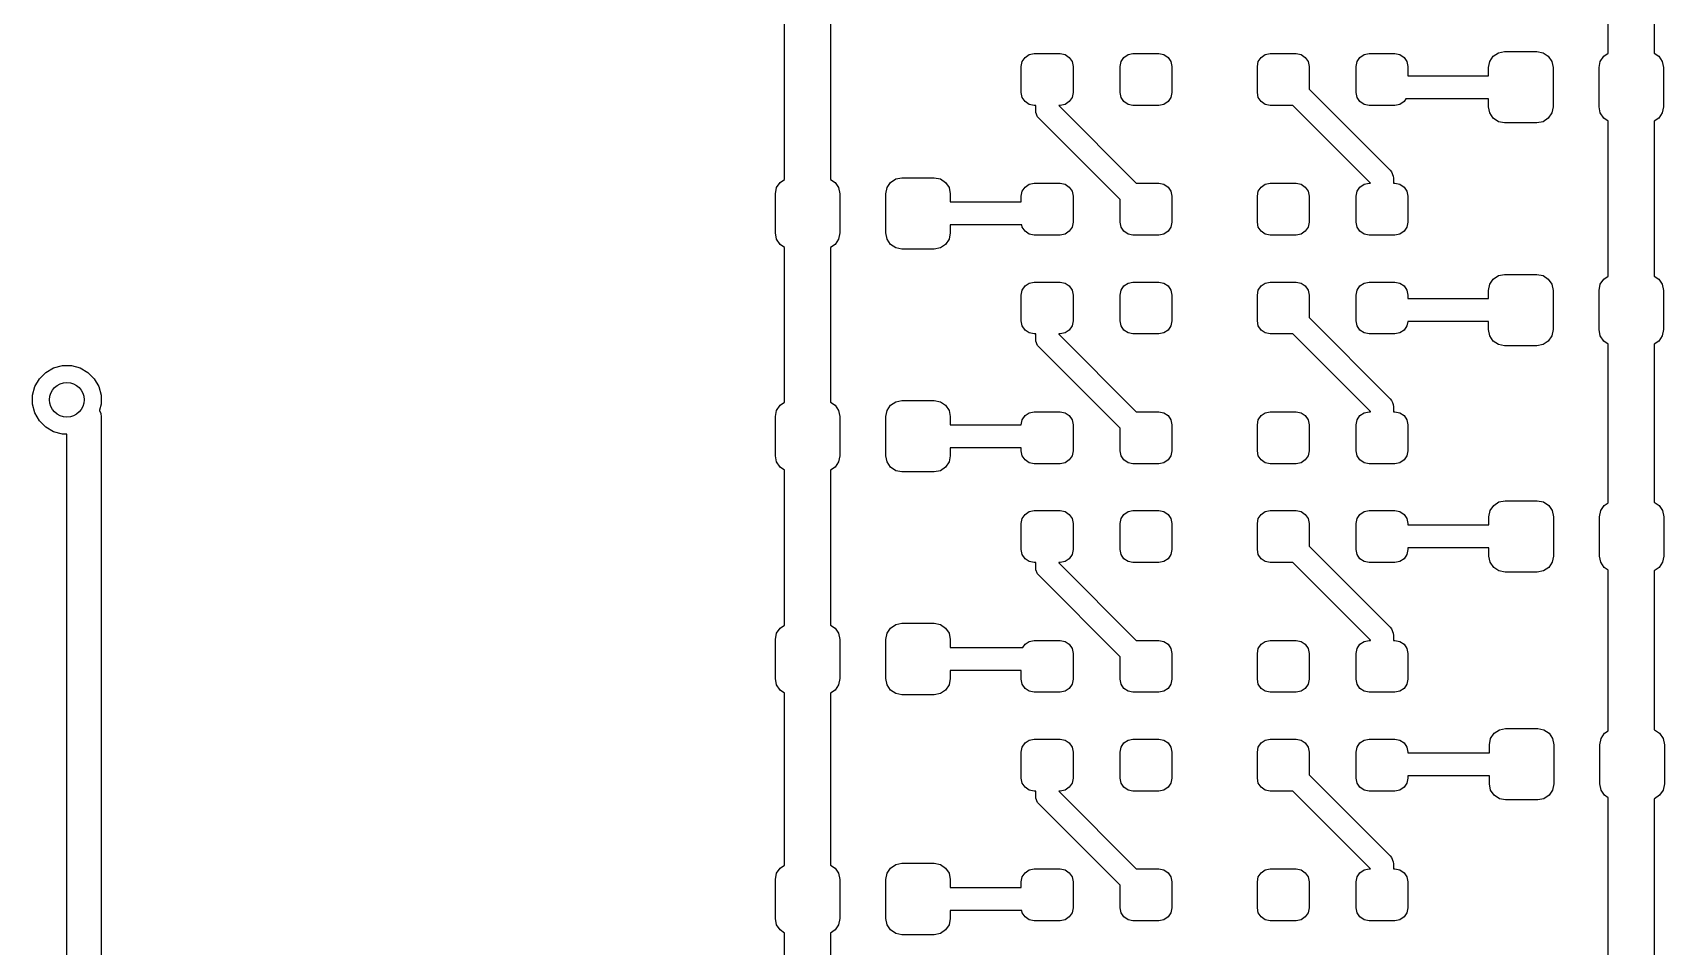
# Model space of a CAD drawing. Extents: x 4 to 18.4, y -7.3 to -2.9.
# Drawn here: x 14.027 to 14.586, y -4.329 to -4.017 of the extents above; entities that cross this region are included whole.
import ezdxf

# ---------------------------------------------------------------- set-up
doc = ezdxf.new("R2010")
doc.units = 0
doc.header["$MEASUREMENT"] = 0
doc.layers.add('BLACK', color=7, linetype='CONTINUOUS')

msp = doc.modelspace()

# ---------------------------------------------------------------- linework, layer by layer
at = {"layer": 'BLACK', "linetype": 'CONTINUOUS'}
for p, q in [((14.56634, -4.02411), (14.56634, -3.96531)), ((14.58208, -3.96531), (14.58208, -4.02411)), ((14.28458, -4.06724), (14.28458, -4.00844)), ((14.30033, -4.00844), (14.30033, -4.06724)), ((14.36685, -4.02553), (14.36829, -4.02457)), ((14.36829, -4.02457), (14.36998, -4.02423)), ((14.36998, -4.02423), (14.37884, -4.02423)), ((14.37884, -4.02423), (14.38054, -4.02457)), ((14.38054, -4.02457), (14.38197, -4.02553)), ((14.40063, -4.02553), (14.40207, -4.02457)), ((14.40207, -4.02457), (14.40376, -4.02423)), ((14.40376, -4.02423), (14.41262, -4.02423)), ((14.41262, -4.02423), (14.41432, -4.02457)), ((14.41432, -4.02457), (14.41575, -4.02553)), ((14.44759, -4.02553), (14.44903, -4.02457)), ((14.44903, -4.02457), (14.45072, -4.02423)), ((14.45072, -4.02423), (14.45958, -4.02423)), ((14.45958, -4.02423), (14.46128, -4.02457)), ((14.46128, -4.02457), (14.46271, -4.02553)), ((14.48137, -4.02553), (14.48281, -4.02457)), ((14.48281, -4.02457), (14.4845, -4.02423)), ((14.4845, -4.02423), (14.49336, -4.02423)), ((14.49336, -4.02423), (14.49506, -4.02457)), ((14.49506, -4.02457), (14.49649, -4.02553)), ((14.52701, -4.02514), (14.52879, -4.02394)), ((14.52879, -4.02394), (14.5309, -4.02353)), ((14.5309, -4.02353), (14.54193, -4.02353)), ((14.54193, -4.02353), (14.54404, -4.02394)), ((14.54404, -4.02394), (14.54582, -4.02514)), ((14.5648, -4.02514), (14.56634, -4.02411)), ((14.58208, -4.02411), (14.58362, -4.02514)), ((14.36555, -4.02866), (14.36589, -4.02696)), ((14.36555, -4.03752), (14.36555, -4.02866)), ((14.36589, -4.02696), (14.36685, -4.02553)), ((14.38197, -4.02553), (14.38293, -4.02696)), ((14.38293, -4.02696), (14.38327, -4.02866)), ((14.38327, -4.02866), (14.38327, -4.03752)), ((14.39933, -4.02866), (14.39967, -4.02696)), ((14.39933, -4.03752), (14.39933, -4.02866)), ((14.39967, -4.02696), (14.40063, -4.02553)), ((14.41575, -4.02553), (14.41671, -4.02696)), ((14.41671, -4.02696), (14.41705, -4.02866)), ((14.41705, -4.02866), (14.41705, -4.03752)), ((14.4463, -4.02866), (14.44663, -4.02696)), ((14.4463, -4.03752), (14.4463, -4.02866)), ((14.44663, -4.02696), (14.44759, -4.02553)), ((14.46271, -4.02553), (14.46367, -4.02696)), ((14.46367, -4.02696), (14.46401, -4.02866)), ((14.46401, -4.02866), (14.46401, -4.03638)), ((14.48007, -4.02866), (14.48041, -4.02696)), ((14.48007, -4.03752), (14.48007, -4.02866)), ((14.48041, -4.02696), (14.48137, -4.02553)), ((14.49649, -4.02553), (14.49745, -4.02696)), ((14.49745, -4.02696), (14.49779, -4.02866)), ((14.49779, -4.02866), (14.49779, -4.03179)), ((14.52539, -4.02904), (14.52581, -4.02693)), ((14.52539, -4.03179), (14.52539, -4.02904)), ((14.52581, -4.02693), (14.52701, -4.02514)), ((14.54582, -4.02514), (14.54702, -4.02693)), ((14.54702, -4.02693), (14.54744, -4.02904)), ((14.54744, -4.02904), (14.54744, -4.04242)), ((14.56319, -4.02904), (14.56361, -4.02693)), ((14.56319, -4.04242), (14.56319, -4.02904)), ((14.56361, -4.02693), (14.5648, -4.02514)), ((14.58362, -4.02514), (14.58481, -4.02693)), ((14.58481, -4.02693), (14.58523, -4.02904)), ((14.58523, -4.02904), (14.58523, -4.04242)), ((14.49779, -4.03179), (14.52539, -4.03179)), ((14.36589, -4.03921), (14.36555, -4.03752)), ((14.36685, -4.04065), (14.36589, -4.03921)), ((14.36829, -4.04161), (14.36685, -4.04065)), ((14.38197, -4.04065), (14.38054, -4.04161)), ((14.38293, -4.03921), (14.38197, -4.04065)), ((14.38327, -4.03752), (14.38293, -4.03921)), ((14.39967, -4.03921), (14.39933, -4.03752)), ((14.40063, -4.04065), (14.39967, -4.03921)), ((14.40207, -4.04161), (14.40063, -4.04065)), ((14.41575, -4.04065), (14.41432, -4.04161)), ((14.41671, -4.03921), (14.41575, -4.04065)), ((14.41705, -4.03752), (14.41671, -4.03921)), ((14.44663, -4.03921), (14.4463, -4.03752)), ((14.44759, -4.04065), (14.44663, -4.03921)), ((14.44903, -4.04161), (14.44759, -4.04065)), ((14.46401, -4.03638), (14.49172, -4.06408)), ((14.48041, -4.03921), (14.48007, -4.03752)), ((14.48137, -4.04065), (14.48041, -4.03921)), ((14.48281, -4.04161), (14.48137, -4.04065)), ((14.49649, -4.04065), (14.49506, -4.04161)), ((14.49715, -4.03967), (14.49649, -4.04065)), ((14.52539, -4.03967), (14.49715, -4.03967)), ((14.52539, -4.04242), (14.52539, -4.03967)), ((14.36998, -4.04195), (14.36829, -4.04161)), ((14.37047, -4.04195), (14.36998, -4.04195)), ((14.37047, -4.04365), (14.37047, -4.04195)), ((14.37055, -4.04442), (14.37047, -4.04365)), ((14.37114, -4.04584), (14.37055, -4.04442)), ((14.37163, -4.04644), (14.37114, -4.04584)), ((14.39933, -4.07414), (14.37163, -4.04644)), ((14.37884, -4.04195), (14.37835, -4.04195)), ((14.37835, -4.04195), (14.37835, -4.04202)), ((14.37835, -4.04202), (14.4049, -4.06858)), ((14.38054, -4.04161), (14.37884, -4.04195)), ((14.40376, -4.04195), (14.40207, -4.04161)), ((14.41262, -4.04195), (14.40376, -4.04195)), ((14.41432, -4.04161), (14.41262, -4.04195)), ((14.45072, -4.04195), (14.44903, -4.04161)), ((14.45844, -4.04195), (14.45072, -4.04195)), ((14.485, -4.0685), (14.45844, -4.04195)), ((14.4845, -4.04195), (14.48281, -4.04161)), ((14.49336, -4.04195), (14.4845, -4.04195)), ((14.49506, -4.04161), (14.49336, -4.04195)), ((14.52581, -4.04453), (14.52539, -4.04242)), ((14.52701, -4.04632), (14.52581, -4.04453)), ((14.52879, -4.04751), (14.52701, -4.04632)), ((14.54582, -4.04632), (14.54404, -4.04751)), ((14.54702, -4.04453), (14.54582, -4.04632)), ((14.54744, -4.04242), (14.54702, -4.04453)), ((14.56361, -4.04453), (14.56319, -4.04242)), ((14.5648, -4.04632), (14.56361, -4.04453)), ((14.56634, -4.04735), (14.5648, -4.04632)), ((14.58362, -4.04632), (14.58208, -4.04735)), ((14.58481, -4.04453), (14.58362, -4.04632)), ((14.58523, -4.04242), (14.58481, -4.04453)), ((14.5309, -4.04793), (14.52879, -4.04751)), ((14.54193, -4.04793), (14.5309, -4.04793)), ((14.54404, -4.04751), (14.54193, -4.04793)), ((14.56634, -4.10029), (14.56634, -4.04735)), ((14.58208, -4.04735), (14.58208, -4.10029)), ((14.28185, -4.07005), (14.28305, -4.06827)), ((14.28305, -4.06827), (14.28458, -4.06724)), ((14.30033, -4.06724), (14.30187, -4.06827)), ((14.30187, -4.06827), (14.30306, -4.07005)), ((14.31965, -4.07005), (14.32084, -4.06827)), ((14.32084, -4.06827), (14.32263, -4.06707)), ((14.32263, -4.06707), (14.32474, -4.06665)), ((14.32474, -4.06665), (14.33576, -4.06665)), ((14.33576, -4.06665), (14.33787, -4.06707)), ((14.33787, -4.06707), (14.33966, -4.06827)), ((14.33966, -4.06827), (14.34086, -4.07005)), ((14.36685, -4.06987), (14.36829, -4.06891)), ((14.36829, -4.06891), (14.36998, -4.06858)), ((14.36998, -4.06858), (14.37884, -4.06858)), ((14.37884, -4.06858), (14.38054, -4.06891)), ((14.38054, -4.06891), (14.38197, -4.06987)), ((14.4049, -4.06858), (14.41262, -4.06858)), ((14.41262, -4.06858), (14.41432, -4.06891)), ((14.41432, -4.06891), (14.41575, -4.06987)), ((14.44759, -4.06987), (14.44903, -4.06891)), ((14.44903, -4.06891), (14.45072, -4.06858)), ((14.45072, -4.06858), (14.45958, -4.06858)), ((14.45958, -4.06858), (14.46128, -4.06891)), ((14.46128, -4.06891), (14.46271, -4.06987)), ((14.48137, -4.06987), (14.48281, -4.06891)), ((14.48281, -4.06891), (14.4845, -4.06858)), ((14.4845, -4.06858), (14.485, -4.06858)), ((14.485, -4.06858), (14.485, -4.0685)), ((14.49172, -4.06408), (14.49221, -4.06468)), ((14.49221, -4.06468), (14.49279, -4.0661)), ((14.49279, -4.0661), (14.49287, -4.06687)), ((14.49287, -4.06687), (14.49287, -4.06858)), ((14.49287, -4.06858), (14.49336, -4.06858)), ((14.49336, -4.06858), (14.49506, -4.06891)), ((14.49506, -4.06891), (14.49649, -4.06987)), ((14.28143, -4.07216), (14.28185, -4.07005)), ((14.28143, -4.08555), (14.28143, -4.07216)), ((14.30306, -4.07005), (14.30348, -4.07216)), ((14.30348, -4.07216), (14.30348, -4.08555)), ((14.31923, -4.07216), (14.31965, -4.07005)), ((14.31923, -4.08555), (14.31923, -4.07216)), ((14.34086, -4.07005), (14.34127, -4.07216)), ((14.34127, -4.07216), (14.34127, -4.07492)), ((14.36555, -4.073), (14.36589, -4.07131)), ((14.36555, -4.07492), (14.36555, -4.073)), ((14.36589, -4.07131), (14.36685, -4.06987)), ((14.38197, -4.06987), (14.38293, -4.07131)), ((14.38293, -4.07131), (14.38327, -4.073)), ((14.38327, -4.073), (14.38327, -4.08186)), ((14.39933, -4.08186), (14.39933, -4.07414)), ((14.41575, -4.06987), (14.41671, -4.07131)), ((14.41671, -4.07131), (14.41705, -4.073)), ((14.41705, -4.073), (14.41705, -4.08186)), ((14.4463, -4.073), (14.44663, -4.07131)), ((14.4463, -4.08186), (14.4463, -4.073)), ((14.44663, -4.07131), (14.44759, -4.06987)), ((14.46271, -4.06987), (14.46367, -4.07131)), ((14.46367, -4.07131), (14.46401, -4.073)), ((14.46401, -4.073), (14.46401, -4.08186)), ((14.48007, -4.073), (14.48041, -4.07131)), ((14.48007, -4.08186), (14.48007, -4.073)), ((14.48041, -4.07131), (14.48137, -4.06987)), ((14.49649, -4.06987), (14.49745, -4.07131)), ((14.49745, -4.07131), (14.49779, -4.073)), ((14.49779, -4.073), (14.49779, -4.08186)), ((14.34127, -4.07492), (14.36555, -4.07492)), ((14.28185, -4.08766), (14.28143, -4.08555)), ((14.30348, -4.08555), (14.30306, -4.08766)), ((14.31965, -4.08766), (14.31923, -4.08555)), ((14.34127, -4.08555), (14.34086, -4.08766)), ((14.36574, -4.08279), (14.34127, -4.08279)), ((14.34127, -4.08279), (14.34127, -4.08555)), ((14.36589, -4.08356), (14.36574, -4.08279)), ((14.36685, -4.08499), (14.36589, -4.08356)), ((14.36829, -4.08595), (14.36685, -4.08499)), ((14.36998, -4.08629), (14.36829, -4.08595)), ((14.38054, -4.08595), (14.37884, -4.08629)), ((14.38197, -4.08499), (14.38054, -4.08595)), ((14.38293, -4.08356), (14.38197, -4.08499)), ((14.38327, -4.08186), (14.38293, -4.08356)), ((14.39967, -4.08356), (14.39933, -4.08186)), ((14.40063, -4.08499), (14.39967, -4.08356)), ((14.40207, -4.08595), (14.40063, -4.08499)), ((14.40376, -4.08629), (14.40207, -4.08595)), ((14.41432, -4.08595), (14.41262, -4.08629)), ((14.41575, -4.08499), (14.41432, -4.08595)), ((14.41671, -4.08356), (14.41575, -4.08499)), ((14.41705, -4.08186), (14.41671, -4.08356)), ((14.44663, -4.08356), (14.4463, -4.08186)), ((14.44759, -4.08499), (14.44663, -4.08356)), ((14.44903, -4.08595), (14.44759, -4.08499)), ((14.45072, -4.08629), (14.44903, -4.08595)), ((14.46128, -4.08595), (14.45958, -4.08629)), ((14.46271, -4.08499), (14.46128, -4.08595)), ((14.46367, -4.08356), (14.46271, -4.08499)), ((14.46401, -4.08186), (14.46367, -4.08356)), ((14.48041, -4.08356), (14.48007, -4.08186)), ((14.48137, -4.08499), (14.48041, -4.08356)), ((14.48281, -4.08595), (14.48137, -4.08499)), ((14.4845, -4.08629), (14.48281, -4.08595)), ((14.49506, -4.08595), (14.49336, -4.08629)), ((14.49649, -4.08499), (14.49506, -4.08595)), ((14.49745, -4.08356), (14.49649, -4.08499)), ((14.49779, -4.08186), (14.49745, -4.08356)), ((14.28305, -4.08945), (14.28185, -4.08766)), ((14.28458, -4.09047), (14.28305, -4.08945)), ((14.28458, -4.14341), (14.28458, -4.09047)), ((14.30187, -4.08945), (14.30033, -4.09047)), ((14.30033, -4.09047), (14.30033, -4.14341)), ((14.30306, -4.08766), (14.30187, -4.08945)), ((14.32084, -4.08945), (14.31965, -4.08766)), ((14.32263, -4.09064), (14.32084, -4.08945)), ((14.32474, -4.09106), (14.32263, -4.09064)), ((14.33576, -4.09106), (14.32474, -4.09106)), ((14.33787, -4.09064), (14.33576, -4.09106)), ((14.33966, -4.08945), (14.33787, -4.09064)), ((14.34086, -4.08766), (14.33966, -4.08945)), ((14.37884, -4.08629), (14.36998, -4.08629)), ((14.41262, -4.08629), (14.40376, -4.08629)), ((14.45958, -4.08629), (14.45072, -4.08629)), ((14.49336, -4.08629), (14.4845, -4.08629)), ((14.36685, -4.10365), (14.36829, -4.10269)), ((14.36829, -4.10269), (14.36998, -4.10235)), ((14.36998, -4.10235), (14.37884, -4.10235)), ((14.37884, -4.10235), (14.38054, -4.10269)), ((14.38054, -4.10269), (14.38197, -4.10365)), ((14.40063, -4.10365), (14.40207, -4.10269)), ((14.40207, -4.10269), (14.40376, -4.10235)), ((14.40376, -4.10235), (14.41262, -4.10235)), ((14.41262, -4.10235), (14.41432, -4.10269)), ((14.41432, -4.10269), (14.41575, -4.10365)), ((14.44759, -4.10365), (14.44903, -4.10269)), ((14.44903, -4.10269), (14.45072, -4.10235)), ((14.45072, -4.10235), (14.45958, -4.10235)), ((14.45958, -4.10235), (14.46128, -4.10269)), ((14.46128, -4.10269), (14.46271, -4.10365)), ((14.48137, -4.10365), (14.48281, -4.10269)), ((14.48281, -4.10269), (14.4845, -4.10235)), ((14.4845, -4.10235), (14.49336, -4.10235)), ((14.49336, -4.10235), (14.49506, -4.10269)), ((14.49506, -4.10269), (14.49649, -4.10365)), ((14.52581, -4.1031), (14.52701, -4.10131)), ((14.52701, -4.10131), (14.52879, -4.10012)), ((14.52879, -4.10012), (14.5309, -4.0997)), ((14.5309, -4.0997), (14.54193, -4.0997)), ((14.54193, -4.0997), (14.54404, -4.10012)), ((14.54404, -4.10012), (14.54582, -4.10131)), ((14.54582, -4.10131), (14.54702, -4.1031)), ((14.56361, -4.1031), (14.5648, -4.10131)), ((14.5648, -4.10131), (14.56634, -4.10029)), ((14.58208, -4.10029), (14.58362, -4.10131)), ((14.58362, -4.10131), (14.58481, -4.1031)), ((14.36555, -4.10678), (14.36589, -4.10509)), ((14.36555, -4.11564), (14.36555, -4.10678)), ((14.36589, -4.10509), (14.36685, -4.10365)), ((14.38197, -4.10365), (14.38293, -4.10509)), ((14.38293, -4.10509), (14.38327, -4.10678)), ((14.38327, -4.10678), (14.38327, -4.11564)), ((14.39933, -4.10678), (14.39967, -4.10509)), ((14.39933, -4.11564), (14.39933, -4.10678)), ((14.39967, -4.10509), (14.40063, -4.10365)), ((14.41575, -4.10365), (14.41671, -4.10509)), ((14.41671, -4.10509), (14.41705, -4.10678)), ((14.41705, -4.10678), (14.41705, -4.11564)), ((14.4463, -4.10678), (14.44663, -4.10509)), ((14.4463, -4.11564), (14.4463, -4.10678)), ((14.44663, -4.10509), (14.44759, -4.10365)), ((14.46271, -4.10365), (14.46367, -4.10509)), ((14.46367, -4.10509), (14.46401, -4.10678)), ((14.46401, -4.10678), (14.46401, -4.1145)), ((14.48007, -4.10678), (14.48041, -4.10509)), ((14.48007, -4.11564), (14.48007, -4.10678)), ((14.48041, -4.10509), (14.48137, -4.10365)), ((14.49649, -4.10365), (14.49745, -4.10509)), ((14.49745, -4.10509), (14.49779, -4.10678)), ((14.49779, -4.10678), (14.49779, -4.10796)), ((14.49779, -4.10796), (14.52539, -4.10796)), ((14.52539, -4.10521), (14.52581, -4.1031)), ((14.52539, -4.10796), (14.52539, -4.10521)), ((14.54702, -4.1031), (14.54744, -4.10521)), ((14.54744, -4.10521), (14.54744, -4.11859)), ((14.56319, -4.10521), (14.56361, -4.1031)), ((14.56319, -4.11859), (14.56319, -4.10521)), ((14.58481, -4.1031), (14.58523, -4.10521)), ((14.58523, -4.10521), (14.58523, -4.11859)), ((14.36589, -4.11734), (14.36555, -4.11564)), ((14.36685, -4.11877), (14.36589, -4.11734)), ((14.36829, -4.11973), (14.36685, -4.11877)), ((14.38197, -4.11877), (14.38054, -4.11973)), ((14.38293, -4.11734), (14.38197, -4.11877)), ((14.38327, -4.11564), (14.38293, -4.11734)), ((14.39967, -4.11734), (14.39933, -4.11564)), ((14.40063, -4.11877), (14.39967, -4.11734)), ((14.40207, -4.11973), (14.40063, -4.11877)), ((14.41575, -4.11877), (14.41432, -4.11973)), ((14.41671, -4.11734), (14.41575, -4.11877)), ((14.41705, -4.11564), (14.41671, -4.11734)), ((14.44663, -4.11734), (14.4463, -4.11564)), ((14.44759, -4.11877), (14.44663, -4.11734)), ((14.44903, -4.11973), (14.44759, -4.11877)), ((14.46401, -4.1145), (14.49172, -4.14221)), ((14.48041, -4.11734), (14.48007, -4.11564)), ((14.48137, -4.11877), (14.48041, -4.11734)), ((14.48281, -4.11973), (14.48137, -4.11877)), ((14.49649, -4.11877), (14.49506, -4.11973)), ((14.49745, -4.11734), (14.49649, -4.11877)), ((14.49775, -4.11584), (14.49745, -4.11734)), ((14.52539, -4.11584), (14.49775, -4.11584)), ((14.52539, -4.11859), (14.52539, -4.11584)), ((14.52581, -4.1207), (14.52539, -4.11859)), ((14.54744, -4.11859), (14.54702, -4.1207)), ((14.56361, -4.1207), (14.56319, -4.11859)), ((14.58523, -4.11859), (14.58481, -4.1207)), ((14.36998, -4.12007), (14.36829, -4.11973)), ((14.37047, -4.12007), (14.36998, -4.12007)), ((14.37047, -4.12178), (14.37047, -4.12007)), ((14.37055, -4.12255), (14.37047, -4.12178)), ((14.37114, -4.12397), (14.37055, -4.12255)), ((14.37163, -4.12456), (14.37114, -4.12397)), ((14.39933, -4.15227), (14.37163, -4.12456)), ((14.37884, -4.12007), (14.37835, -4.12007)), ((14.37835, -4.12007), (14.37835, -4.12015)), ((14.37835, -4.12015), (14.4049, -4.1467)), ((14.38054, -4.11973), (14.37884, -4.12007)), ((14.40376, -4.12007), (14.40207, -4.11973)), ((14.41262, -4.12007), (14.40376, -4.12007)), ((14.41432, -4.11973), (14.41262, -4.12007)), ((14.45072, -4.12007), (14.44903, -4.11973)), ((14.45844, -4.12007), (14.45072, -4.12007)), ((14.485, -4.14662), (14.45844, -4.12007)), ((14.4845, -4.12007), (14.48281, -4.11973)), ((14.49336, -4.12007), (14.4845, -4.12007)), ((14.49506, -4.11973), (14.49336, -4.12007)), ((14.52701, -4.12249), (14.52581, -4.1207)), ((14.52879, -4.12369), (14.52701, -4.12249)), ((14.5309, -4.12411), (14.52879, -4.12369)), ((14.54193, -4.12411), (14.5309, -4.12411)), ((14.54404, -4.12369), (14.54193, -4.12411)), ((14.54582, -4.12249), (14.54404, -4.12369)), ((14.54702, -4.1207), (14.54582, -4.12249)), ((14.5648, -4.12249), (14.56361, -4.1207)), ((14.56634, -4.12352), (14.5648, -4.12249)), ((14.56634, -4.17776), (14.56634, -4.12352)), ((14.58362, -4.12249), (14.58208, -4.12352)), ((14.58208, -4.12352), (14.58208, -4.17757)), ((14.58481, -4.1207), (14.58362, -4.12249)), ((14.02814, -4.13805), (14.02968, -4.13538)), ((14.02968, -4.13538), (14.03186, -4.1332)), ((14.03186, -4.1332), (14.03453, -4.13166)), ((14.03453, -4.13166), (14.03751, -4.13086)), ((14.03751, -4.13086), (14.04059, -4.13086)), ((14.04059, -4.13086), (14.04357, -4.13166)), ((14.04357, -4.13166), (14.04624, -4.1332)), ((14.04624, -4.1332), (14.04842, -4.13538)), ((14.04842, -4.13538), (14.04996, -4.13805)), ((14.02734, -4.14103), (14.02814, -4.13805)), ((14.02734, -4.14412), (14.02734, -4.14103)), ((14.04996, -4.13805), (14.05076, -4.14103)), ((14.05076, -4.14103), (14.05076, -4.14412)), ((14.02814, -4.14709), (14.02734, -4.14412)), ((14.02968, -4.14976), (14.02814, -4.14709)), ((14.05076, -4.14412), (14.05022, -4.14612)), ((14.05022, -4.14612), (14.05026, -4.14623)), ((14.05026, -4.14623), (14.0507, -4.14728)), ((14.0507, -4.14728), (14.05082, -4.14843)), ((14.28143, -4.14833), (14.28185, -4.14623)), ((14.28185, -4.14623), (14.28305, -4.14444)), ((14.28305, -4.14444), (14.28458, -4.14341)), ((14.30033, -4.14341), (14.30187, -4.14444)), ((14.30187, -4.14444), (14.30306, -4.14623)), ((14.30306, -4.14623), (14.30348, -4.14833)), ((14.31923, -4.14833), (14.31965, -4.14623)), ((14.31965, -4.14623), (14.32084, -4.14444)), ((14.32084, -4.14444), (14.32263, -4.14324)), ((14.32263, -4.14324), (14.32474, -4.14282)), ((14.32474, -4.14282), (14.33576, -4.14282)), ((14.33576, -4.14282), (14.33787, -4.14324)), ((14.33787, -4.14324), (14.33966, -4.14444)), ((14.33966, -4.14444), (14.34086, -4.14623)), ((14.34086, -4.14623), (14.34127, -4.14833)), ((14.36685, -4.148), (14.36829, -4.14704)), ((14.36829, -4.14704), (14.36998, -4.1467)), ((14.36998, -4.1467), (14.37884, -4.1467)), ((14.37884, -4.1467), (14.38054, -4.14704)), ((14.38054, -4.14704), (14.38197, -4.148)), ((14.4049, -4.1467), (14.41262, -4.1467)), ((14.41262, -4.1467), (14.41432, -4.14704)), ((14.41432, -4.14704), (14.41575, -4.148)), ((14.44759, -4.148), (14.44903, -4.14704)), ((14.44903, -4.14704), (14.45072, -4.1467)), ((14.45072, -4.1467), (14.45958, -4.1467)), ((14.45958, -4.1467), (14.46128, -4.14704)), ((14.46128, -4.14704), (14.46271, -4.148)), ((14.48137, -4.148), (14.48281, -4.14704)), ((14.48281, -4.14704), (14.4845, -4.1467)), ((14.4845, -4.1467), (14.485, -4.1467)), ((14.485, -4.1467), (14.485, -4.14662)), ((14.49172, -4.14221), (14.49221, -4.14281)), ((14.49221, -4.14281), (14.4925, -4.14352)), ((14.4925, -4.14352), (14.49279, -4.14422)), ((14.49279, -4.14422), (14.49287, -4.14499)), ((14.49287, -4.14499), (14.49287, -4.1467)), ((14.49287, -4.1467), (14.49336, -4.1467)), ((14.49336, -4.1467), (14.49506, -4.14704)), ((14.49506, -4.14704), (14.49649, -4.148)), ((14.03186, -4.15194), (14.02968, -4.14976)), ((14.03453, -4.15349), (14.03186, -4.15194)), ((14.05082, -4.14843), (14.05082, -4.47817)), ((14.28143, -4.16172), (14.28143, -4.14833)), ((14.30348, -4.14833), (14.30348, -4.16172)), ((14.31923, -4.16172), (14.31923, -4.14833)), ((14.34127, -4.14833), (14.34127, -4.15109)), ((14.34127, -4.15109), (14.36556, -4.15109)), ((14.36556, -4.15109), (14.36589, -4.14943)), ((14.36589, -4.14943), (14.36685, -4.148)), ((14.38197, -4.148), (14.38293, -4.14943)), ((14.38293, -4.14943), (14.38327, -4.15113)), ((14.38327, -4.15113), (14.38327, -4.15999)), ((14.39933, -4.15999), (14.39933, -4.15227)), ((14.41575, -4.148), (14.41671, -4.14943)), ((14.41671, -4.14943), (14.41705, -4.15113)), ((14.41705, -4.15113), (14.41705, -4.15999)), ((14.4463, -4.15113), (14.44663, -4.14943)), ((14.4463, -4.15999), (14.4463, -4.15113)), ((14.44663, -4.14943), (14.44759, -4.148)), ((14.46271, -4.148), (14.46367, -4.14943)), ((14.46367, -4.14943), (14.46401, -4.15113)), ((14.46401, -4.15113), (14.46401, -4.15999)), ((14.48007, -4.15113), (14.48041, -4.14943)), ((14.48007, -4.15999), (14.48007, -4.15113)), ((14.48041, -4.14943), (14.48137, -4.148)), ((14.49649, -4.148), (14.49745, -4.14943)), ((14.49745, -4.14943), (14.49779, -4.15113)), ((14.49779, -4.15113), (14.49779, -4.15999)), ((14.03751, -4.15428), (14.03453, -4.15349)), ((14.039, -4.15428), (14.03751, -4.15428)), ((14.039, -4.47817), (14.039, -4.15428)), ((14.28185, -4.16383), (14.28143, -4.16172)), ((14.28305, -4.16562), (14.28185, -4.16383)), ((14.30306, -4.16383), (14.30187, -4.16562)), ((14.30348, -4.16172), (14.30306, -4.16383)), ((14.31965, -4.16383), (14.31923, -4.16172)), ((14.32084, -4.16562), (14.31965, -4.16383)), ((14.34086, -4.16383), (14.33966, -4.16562)), ((14.34127, -4.16172), (14.34086, -4.16383)), ((14.36555, -4.15896), (14.34127, -4.15896)), ((14.34127, -4.15896), (14.34127, -4.16172)), ((14.36555, -4.15999), (14.36555, -4.15896)), ((14.36589, -4.16168), (14.36555, -4.15999)), ((14.36685, -4.16312), (14.36589, -4.16168)), ((14.36829, -4.16408), (14.36685, -4.16312)), ((14.36998, -4.16442), (14.36829, -4.16408)), ((14.38054, -4.16408), (14.37884, -4.16442)), ((14.38197, -4.16312), (14.38054, -4.16408)), ((14.38293, -4.16168), (14.38197, -4.16312)), ((14.38327, -4.15999), (14.38293, -4.16168)), ((14.39967, -4.16168), (14.39933, -4.15999)), ((14.40063, -4.16312), (14.39967, -4.16168)), ((14.40207, -4.16408), (14.40063, -4.16312)), ((14.40376, -4.16442), (14.40207, -4.16408)), ((14.41432, -4.16408), (14.41262, -4.16442)), ((14.41575, -4.16312), (14.41432, -4.16408)), ((14.41671, -4.16168), (14.41575, -4.16312)), ((14.41705, -4.15999), (14.41671, -4.16168)), ((14.44663, -4.16168), (14.4463, -4.15999)), ((14.44759, -4.16312), (14.44663, -4.16168)), ((14.44903, -4.16408), (14.44759, -4.16312)), ((14.45072, -4.16442), (14.44903, -4.16408)), ((14.46128, -4.16408), (14.45958, -4.16442)), ((14.46271, -4.16312), (14.46128, -4.16408)), ((14.46367, -4.16168), (14.46271, -4.16312)), ((14.46401, -4.15999), (14.46367, -4.16168)), ((14.48041, -4.16168), (14.48007, -4.15999)), ((14.48137, -4.16312), (14.48041, -4.16168)), ((14.48281, -4.16408), (14.48137, -4.16312)), ((14.4845, -4.16442), (14.48281, -4.16408)), ((14.49506, -4.16408), (14.49336, -4.16442)), ((14.49649, -4.16312), (14.49506, -4.16408)), ((14.49745, -4.16168), (14.49649, -4.16312)), ((14.49779, -4.15999), (14.49745, -4.16168)), ((14.28458, -4.16664), (14.28305, -4.16562)), ((14.28458, -4.21958), (14.28458, -4.16664)), ((14.30187, -4.16562), (14.30033, -4.16664)), ((14.30033, -4.16664), (14.30033, -4.21958)), ((14.32263, -4.16681), (14.32084, -4.16562)), ((14.32474, -4.16723), (14.32263, -4.16681)), ((14.33576, -4.16723), (14.32474, -4.16723)), ((14.33787, -4.16681), (14.33576, -4.16723)), ((14.33966, -4.16562), (14.33787, -4.16681)), ((14.37884, -4.16442), (14.36998, -4.16442)), ((14.41262, -4.16442), (14.40376, -4.16442)), ((14.45958, -4.16442), (14.45072, -4.16442)), ((14.49336, -4.16442), (14.4845, -4.16442)), ((14.36685, -4.18178), (14.36829, -4.18082)), ((14.36829, -4.18082), (14.36998, -4.18048)), ((14.36998, -4.18048), (14.37884, -4.18048)), ((14.37884, -4.18048), (14.38054, -4.18082)), ((14.38054, -4.18082), (14.38197, -4.18178)), ((14.40063, -4.18178), (14.40207, -4.18082)), ((14.40207, -4.18082), (14.40376, -4.18048)), ((14.40376, -4.18048), (14.41262, -4.18048)), ((14.41262, -4.18048), (14.41432, -4.18082)), ((14.41432, -4.18082), (14.41575, -4.18178)), ((14.44759, -4.18178), (14.44903, -4.18082)), ((14.44903, -4.18082), (14.45072, -4.18048)), ((14.45072, -4.18048), (14.45958, -4.18048)), ((14.45958, -4.18048), (14.46128, -4.18082)), ((14.46128, -4.18082), (14.46271, -4.18178)), ((14.48137, -4.18178), (14.48281, -4.18082)), ((14.48281, -4.18082), (14.4845, -4.18048)), ((14.4845, -4.18048), (14.49336, -4.18048)), ((14.49336, -4.18048), (14.49506, -4.18082)), ((14.49506, -4.18082), (14.49649, -4.18178)), ((14.52553, -4.18259), (14.52595, -4.18048)), ((14.52595, -4.18048), (14.52715, -4.17869)), ((14.52715, -4.17869), (14.52893, -4.1775)), ((14.52893, -4.1775), (14.53104, -4.17708)), ((14.53104, -4.17708), (14.54207, -4.17708)), ((14.54207, -4.17708), (14.54418, -4.1775)), ((14.54418, -4.1775), (14.54596, -4.17869)), ((14.54596, -4.17869), (14.54716, -4.18048)), ((14.54716, -4.18048), (14.54758, -4.18259)), ((14.56333, -4.18259), (14.56375, -4.18048)), ((14.56375, -4.18048), (14.56494, -4.17869)), ((14.56494, -4.17869), (14.56634, -4.17776)), ((14.58208, -4.17757), (14.58376, -4.17869)), ((14.58376, -4.17869), (14.58495, -4.18048)), ((14.58495, -4.18048), (14.58537, -4.18259)), ((14.36555, -4.18491), (14.36589, -4.18321)), ((14.36555, -4.19377), (14.36555, -4.18491)), ((14.36589, -4.18321), (14.36685, -4.18178)), ((14.38197, -4.18178), (14.38293, -4.18321)), ((14.38293, -4.18321), (14.38327, -4.18491)), ((14.38327, -4.18491), (14.38327, -4.19377)), ((14.39933, -4.18491), (14.39967, -4.18321)), ((14.39933, -4.19377), (14.39933, -4.18491)), ((14.39967, -4.18321), (14.40063, -4.18178)), ((14.41575, -4.18178), (14.41671, -4.18321)), ((14.41671, -4.18321), (14.41705, -4.18491)), ((14.41705, -4.18491), (14.41705, -4.19377)), ((14.4463, -4.18491), (14.44663, -4.18321)), ((14.4463, -4.19377), (14.4463, -4.18491)), ((14.44663, -4.18321), (14.44759, -4.18178)), ((14.46271, -4.18178), (14.46367, -4.18321)), ((14.46367, -4.18321), (14.46401, -4.18491)), ((14.46401, -4.18491), (14.46401, -4.19263)), ((14.48007, -4.18491), (14.48041, -4.18321)), ((14.48007, -4.19377), (14.48007, -4.18491)), ((14.48041, -4.18321), (14.48137, -4.18178)), ((14.49649, -4.18178), (14.49745, -4.18321)), ((14.49745, -4.18321), (14.49779, -4.18491)), ((14.49779, -4.18491), (14.49779, -4.18535)), ((14.49779, -4.18535), (14.52553, -4.18535)), ((14.52553, -4.18535), (14.52553, -4.18259)), ((14.54758, -4.18259), (14.54758, -4.19598)), ((14.56333, -4.19598), (14.56333, -4.18259)), ((14.58537, -4.18259), (14.58537, -4.19598)), ((14.36589, -4.19546), (14.36555, -4.19377)), ((14.36685, -4.1969), (14.36589, -4.19546)), ((14.36829, -4.19786), (14.36685, -4.1969)), ((14.38197, -4.1969), (14.38054, -4.19786)), ((14.38293, -4.19546), (14.38197, -4.1969)), ((14.38327, -4.19377), (14.38293, -4.19546)), ((14.39967, -4.19546), (14.39933, -4.19377)), ((14.40063, -4.1969), (14.39967, -4.19546)), ((14.40207, -4.19786), (14.40063, -4.1969)), ((14.41575, -4.1969), (14.41432, -4.19786)), ((14.41671, -4.19546), (14.41575, -4.1969)), ((14.41705, -4.19377), (14.41671, -4.19546)), ((14.44663, -4.19546), (14.4463, -4.19377)), ((14.44759, -4.1969), (14.44663, -4.19546)), ((14.44903, -4.19786), (14.44759, -4.1969)), ((14.46401, -4.19263), (14.49172, -4.22033)), ((14.48041, -4.19546), (14.48007, -4.19377)), ((14.48137, -4.1969), (14.48041, -4.19546)), ((14.48281, -4.19786), (14.48137, -4.1969)), ((14.49649, -4.1969), (14.49506, -4.19786)), ((14.49745, -4.19546), (14.49649, -4.1969)), ((14.49779, -4.19377), (14.49745, -4.19546)), ((14.52553, -4.19322), (14.49779, -4.19322)), ((14.49779, -4.19322), (14.49779, -4.19377)), ((14.52553, -4.19598), (14.52553, -4.19322)), ((14.52595, -4.19809), (14.52553, -4.19598)), ((14.54758, -4.19598), (14.54716, -4.19809)), ((14.56375, -4.19809), (14.56333, -4.19598)), ((14.58537, -4.19598), (14.58495, -4.19809)), ((14.36998, -4.1982), (14.36829, -4.19786)), ((14.37047, -4.1982), (14.36998, -4.1982)), ((14.37047, -4.1999), (14.37047, -4.1982)), ((14.37055, -4.20067), (14.37047, -4.1999)), ((14.37114, -4.20209), (14.37055, -4.20067)), ((14.37163, -4.20269), (14.37114, -4.20209)), ((14.39933, -4.23039), (14.37163, -4.20269)), ((14.37884, -4.1982), (14.37835, -4.1982)), ((14.37835, -4.1982), (14.37835, -4.19827)), ((14.37835, -4.19827), (14.4049, -4.22483)), ((14.38054, -4.19786), (14.37884, -4.1982)), ((14.40376, -4.1982), (14.40207, -4.19786)), ((14.41262, -4.1982), (14.40376, -4.1982)), ((14.41432, -4.19786), (14.41262, -4.1982)), ((14.45072, -4.1982), (14.44903, -4.19786)), ((14.45844, -4.1982), (14.45072, -4.1982)), ((14.485, -4.22475), (14.45844, -4.1982)), ((14.4845, -4.1982), (14.48281, -4.19786)), ((14.49336, -4.1982), (14.4845, -4.1982)), ((14.49506, -4.19786), (14.49336, -4.1982)), ((14.52715, -4.19988), (14.52595, -4.19809)), ((14.52893, -4.20107), (14.52715, -4.19988)), ((14.53104, -4.20149), (14.52893, -4.20107)), ((14.54207, -4.20149), (14.53104, -4.20149)), ((14.54418, -4.20107), (14.54207, -4.20149)), ((14.54596, -4.19988), (14.54418, -4.20107)), ((14.54716, -4.19809), (14.54596, -4.19988)), ((14.56494, -4.19988), (14.56375, -4.19809)), ((14.56634, -4.20081), (14.56494, -4.19988)), ((14.56634, -4.25576), (14.56634, -4.20081)), ((14.58376, -4.19988), (14.58208, -4.201)), ((14.58208, -4.201), (14.58208, -4.25538)), ((14.58495, -4.19809), (14.58376, -4.19988)), ((14.28305, -4.22061), (14.28458, -4.21958)), ((14.30033, -4.21958), (14.30187, -4.22061)), ((14.32084, -4.22061), (14.32263, -4.21941)), ((14.32263, -4.21941), (14.32474, -4.21899)), ((14.32474, -4.21899), (14.33576, -4.21899)), ((14.33576, -4.21899), (14.33787, -4.21941)), ((14.33787, -4.21941), (14.33966, -4.22061)), ((14.28143, -4.22451), (14.28185, -4.2224)), ((14.28143, -4.23789), (14.28143, -4.22451)), ((14.28185, -4.2224), (14.28305, -4.22061)), ((14.30187, -4.22061), (14.30306, -4.2224)), ((14.30306, -4.2224), (14.30348, -4.22451)), ((14.30348, -4.22451), (14.30348, -4.23789)), ((14.31923, -4.22451), (14.31965, -4.2224)), ((14.31923, -4.23789), (14.31923, -4.22451)), ((14.31965, -4.2224), (14.32084, -4.22061)), ((14.33966, -4.22061), (14.34086, -4.2224)), ((14.34086, -4.2224), (14.34127, -4.22451)), ((14.34127, -4.22451), (14.34127, -4.22726)), ((14.36685, -4.22612), (14.36829, -4.22516)), ((14.36829, -4.22516), (14.36998, -4.22483)), ((14.36998, -4.22483), (14.37884, -4.22483)), ((14.37884, -4.22483), (14.38054, -4.22516)), ((14.38054, -4.22516), (14.38197, -4.22612)), ((14.4049, -4.22483), (14.41262, -4.22483)), ((14.41262, -4.22483), (14.41432, -4.22516)), ((14.41432, -4.22516), (14.41575, -4.22612)), ((14.44759, -4.22612), (14.44903, -4.22516)), ((14.44903, -4.22516), (14.45072, -4.22483)), ((14.45072, -4.22483), (14.45958, -4.22483)), ((14.45958, -4.22483), (14.46128, -4.22516)), ((14.46128, -4.22516), (14.46271, -4.22612)), ((14.48137, -4.22612), (14.48281, -4.22516)), ((14.48281, -4.22516), (14.4845, -4.22483)), ((14.4845, -4.22483), (14.485, -4.22483)), ((14.485, -4.22483), (14.485, -4.22475)), ((14.49172, -4.22033), (14.49221, -4.22093)), ((14.49221, -4.22093), (14.49279, -4.22235)), ((14.49279, -4.22235), (14.49287, -4.22312)), ((14.49287, -4.22312), (14.49287, -4.22483)), ((14.49287, -4.22483), (14.49336, -4.22483)), ((14.49336, -4.22483), (14.49506, -4.22516)), ((14.49506, -4.22516), (14.49649, -4.22612)), ((14.34127, -4.22726), (14.36609, -4.22726)), ((14.36609, -4.22726), (14.36685, -4.22612)), ((14.38197, -4.22612), (14.38293, -4.22756)), ((14.38293, -4.22756), (14.38327, -4.22925)), ((14.38327, -4.22925), (14.38327, -4.23811)), ((14.39933, -4.23811), (14.39933, -4.23039)), ((14.41575, -4.22612), (14.41671, -4.22756)), ((14.41671, -4.22756), (14.41705, -4.22925)), ((14.41705, -4.22925), (14.41705, -4.23811)), ((14.4463, -4.22925), (14.44663, -4.22756)), ((14.4463, -4.23811), (14.4463, -4.22925)), ((14.44663, -4.22756), (14.44759, -4.22612)), ((14.46271, -4.22612), (14.46367, -4.22756)), ((14.46367, -4.22756), (14.46401, -4.22925)), ((14.46401, -4.22925), (14.46401, -4.23811)), ((14.48007, -4.22925), (14.48041, -4.22756)), ((14.48007, -4.23811), (14.48007, -4.22925)), ((14.48041, -4.22756), (14.48137, -4.22612)), ((14.49649, -4.22612), (14.49745, -4.22756)), ((14.49745, -4.22756), (14.49779, -4.22925)), ((14.49779, -4.22925), (14.49779, -4.23811)), ((14.36555, -4.23514), (14.34127, -4.23514)), ((14.34127, -4.23514), (14.34127, -4.23789)), ((14.36555, -4.23811), (14.36555, -4.23514)), ((14.28185, -4.24), (14.28143, -4.23789)), ((14.28305, -4.24179), (14.28185, -4.24)), ((14.28458, -4.24282), (14.28305, -4.24179)), ((14.30187, -4.24179), (14.30033, -4.24282)), ((14.30306, -4.24), (14.30187, -4.24179)), ((14.30348, -4.23789), (14.30306, -4.24)), ((14.31965, -4.24), (14.31923, -4.23789)), ((14.32084, -4.24179), (14.31965, -4.24)), ((14.32263, -4.24298), (14.32084, -4.24179)), ((14.33966, -4.24179), (14.33787, -4.24298)), ((14.34086, -4.24), (14.33966, -4.24179)), ((14.34127, -4.23789), (14.34086, -4.24)), ((14.36589, -4.23981), (14.36555, -4.23811)), ((14.36685, -4.24124), (14.36589, -4.23981)), ((14.36829, -4.2422), (14.36685, -4.24124)), ((14.36998, -4.24254), (14.36829, -4.2422)), ((14.38054, -4.2422), (14.37884, -4.24254)), ((14.38197, -4.24124), (14.38054, -4.2422)), ((14.38293, -4.23981), (14.38197, -4.24124)), ((14.38327, -4.23811), (14.38293, -4.23981)), ((14.39967, -4.23981), (14.39933, -4.23811)), ((14.40063, -4.24124), (14.39967, -4.23981)), ((14.40207, -4.2422), (14.40063, -4.24124)), ((14.40376, -4.24254), (14.40207, -4.2422)), ((14.41432, -4.2422), (14.41262, -4.24254)), ((14.41575, -4.24124), (14.41432, -4.2422)), ((14.41671, -4.23981), (14.41575, -4.24124)), ((14.41705, -4.23811), (14.41671, -4.23981)), ((14.44663, -4.23981), (14.4463, -4.23811)), ((14.44759, -4.24124), (14.44663, -4.23981)), ((14.44903, -4.2422), (14.44759, -4.24124)), ((14.45072, -4.24254), (14.44903, -4.2422)), ((14.46128, -4.2422), (14.45958, -4.24254)), ((14.46271, -4.24124), (14.46128, -4.2422)), ((14.46367, -4.23981), (14.46271, -4.24124)), ((14.46401, -4.23811), (14.46367, -4.23981)), ((14.48041, -4.23981), (14.48007, -4.23811)), ((14.48137, -4.24124), (14.48041, -4.23981)), ((14.48281, -4.2422), (14.48137, -4.24124)), ((14.4845, -4.24254), (14.48281, -4.2422)), ((14.49506, -4.2422), (14.49336, -4.24254)), ((14.49649, -4.24124), (14.49506, -4.2422)), ((14.49745, -4.23981), (14.49649, -4.24124)), ((14.49779, -4.23811), (14.49745, -4.23981)), ((14.28458, -4.30161), (14.28458, -4.24282)), ((14.30033, -4.24282), (14.30033, -4.30161)), ((14.32474, -4.2434), (14.32263, -4.24298)), ((14.33576, -4.2434), (14.32474, -4.2434)), ((14.33787, -4.24298), (14.33576, -4.2434)), ((14.37884, -4.24254), (14.36998, -4.24254)), ((14.41262, -4.24254), (14.40376, -4.24254)), ((14.45958, -4.24254), (14.45072, -4.24254)), ((14.49336, -4.24254), (14.4845, -4.24254)), ((14.36685, -4.2599), (14.36829, -4.25894)), ((14.36829, -4.25894), (14.36998, -4.2586)), ((14.36998, -4.2586), (14.37884, -4.2586)), ((14.37884, -4.2586), (14.38054, -4.25894)), ((14.38054, -4.25894), (14.38197, -4.2599)), ((14.40063, -4.2599), (14.40207, -4.25894)), ((14.40207, -4.25894), (14.40376, -4.2586)), ((14.40376, -4.2586), (14.41262, -4.2586)), ((14.41262, -4.2586), (14.41432, -4.25894)), ((14.41432, -4.25894), (14.41575, -4.2599)), ((14.44759, -4.2599), (14.44903, -4.25894)), ((14.44903, -4.25894), (14.45072, -4.2586)), ((14.45072, -4.2586), (14.45958, -4.2586)), ((14.45958, -4.2586), (14.46128, -4.25894)), ((14.46128, -4.25894), (14.46271, -4.2599)), ((14.48137, -4.2599), (14.48281, -4.25894)), ((14.48281, -4.25894), (14.4845, -4.2586)), ((14.4845, -4.2586), (14.49336, -4.2586)), ((14.49336, -4.2586), (14.49506, -4.25894)), ((14.49506, -4.25894), (14.49649, -4.2599)), ((14.52569, -4.26048), (14.52611, -4.25837)), ((14.52611, -4.25837), (14.52731, -4.25659)), ((14.52731, -4.25659), (14.5291, -4.25539)), ((14.5291, -4.25539), (14.53121, -4.25497)), ((14.53121, -4.25497), (14.54223, -4.25497)), ((14.54223, -4.25497), (14.54434, -4.25539)), ((14.54434, -4.25539), (14.54613, -4.25659)), ((14.54613, -4.25659), (14.54732, -4.25837)), ((14.54732, -4.25837), (14.54774, -4.26048)), ((14.56349, -4.26048), (14.56391, -4.25837)), ((14.56391, -4.25837), (14.5651, -4.25659)), ((14.5651, -4.25659), (14.56634, -4.25576)), ((14.58208, -4.25538), (14.58213, -4.25539)), ((14.58213, -4.25539), (14.58392, -4.25659)), ((14.58392, -4.25659), (14.58512, -4.25837)), ((14.58512, -4.25837), (14.58554, -4.26048)), ((14.36555, -4.26303), (14.36589, -4.26134)), ((14.36555, -4.27189), (14.36555, -4.26303)), ((14.36589, -4.26134), (14.36685, -4.2599)), ((14.38197, -4.2599), (14.38293, -4.26134)), ((14.38293, -4.26134), (14.38327, -4.26303)), ((14.38327, -4.26303), (14.38327, -4.27189)), ((14.39933, -4.26303), (14.39967, -4.26134)), ((14.39933, -4.27189), (14.39933, -4.26303)), ((14.39967, -4.26134), (14.40063, -4.2599)), ((14.41575, -4.2599), (14.41671, -4.26134)), ((14.41671, -4.26134), (14.41705, -4.26303)), ((14.41705, -4.26303), (14.41705, -4.27189)), ((14.4463, -4.26303), (14.44663, -4.26134)), ((14.4463, -4.27189), (14.4463, -4.26303)), ((14.44663, -4.26134), (14.44759, -4.2599)), ((14.46271, -4.2599), (14.46367, -4.26134)), ((14.46367, -4.26134), (14.46401, -4.26303)), ((14.46401, -4.26303), (14.46401, -4.27075)), ((14.48007, -4.26303), (14.48041, -4.26134)), ((14.48007, -4.27189), (14.48007, -4.26303)), ((14.48041, -4.26134), (14.48137, -4.2599)), ((14.49649, -4.2599), (14.49745, -4.26134)), ((14.49745, -4.26134), (14.49779, -4.26303)), ((14.49779, -4.26303), (14.49779, -4.26324)), ((14.49779, -4.26324), (14.52569, -4.26324)), ((14.52569, -4.26324), (14.52569, -4.26048)), ((14.54774, -4.26048), (14.54774, -4.27387)), ((14.56349, -4.27387), (14.56349, -4.26048)), ((14.58554, -4.26048), (14.58554, -4.27387)), ((14.36589, -4.27359), (14.36555, -4.27189)), ((14.36685, -4.27502), (14.36589, -4.27359)), ((14.36829, -4.27598), (14.36685, -4.27502)), ((14.38197, -4.27502), (14.38054, -4.27598)), ((14.38293, -4.27359), (14.38197, -4.27502)), ((14.38327, -4.27189), (14.38293, -4.27359)), ((14.39967, -4.27359), (14.39933, -4.27189)), ((14.40063, -4.27502), (14.39967, -4.27359)), ((14.40207, -4.27598), (14.40063, -4.27502)), ((14.41575, -4.27502), (14.41432, -4.27598)), ((14.41671, -4.27359), (14.41575, -4.27502)), ((14.41705, -4.27189), (14.41671, -4.27359)), ((14.44663, -4.27359), (14.4463, -4.27189)), ((14.44759, -4.27502), (14.44663, -4.27359)), ((14.44903, -4.27598), (14.44759, -4.27502)), ((14.46401, -4.27075), (14.49172, -4.29846)), ((14.48041, -4.27359), (14.48007, -4.27189)), ((14.48137, -4.27502), (14.48041, -4.27359)), ((14.48281, -4.27598), (14.48137, -4.27502)), ((14.49649, -4.27502), (14.49506, -4.27598)), ((14.49745, -4.27359), (14.49649, -4.27502)), ((14.49779, -4.27189), (14.49745, -4.27359)), ((14.52569, -4.27111), (14.49779, -4.27111)), ((14.49779, -4.27111), (14.49779, -4.27189)), ((14.52569, -4.27387), (14.52569, -4.27111)), ((14.52611, -4.27598), (14.52569, -4.27387)), ((14.54774, -4.27387), (14.54732, -4.27598)), ((14.56391, -4.27598), (14.56349, -4.27387)), ((14.58554, -4.27387), (14.58512, -4.27598)), ((14.36998, -4.27632), (14.36829, -4.27598)), ((14.37047, -4.27632), (14.36998, -4.27632)), ((14.37047, -4.27803), (14.37047, -4.27632)), ((14.37055, -4.2788), (14.37047, -4.27803)), ((14.37114, -4.28022), (14.37055, -4.2788)), ((14.37163, -4.28081), (14.37114, -4.28022)), ((14.39933, -4.30852), (14.37163, -4.28081)), ((14.37884, -4.27632), (14.37835, -4.27632)), ((14.37835, -4.27632), (14.37835, -4.2764)), ((14.37835, -4.2764), (14.4049, -4.30295)), ((14.38054, -4.27598), (14.37884, -4.27632)), ((14.40376, -4.27632), (14.40207, -4.27598)), ((14.41262, -4.27632), (14.40376, -4.27632)), ((14.41432, -4.27598), (14.41262, -4.27632)), ((14.45072, -4.27632), (14.44903, -4.27598)), ((14.45844, -4.27632), (14.45072, -4.27632)), ((14.485, -4.30287), (14.45844, -4.27632)), ((14.4845, -4.27632), (14.48281, -4.27598)), ((14.49336, -4.27632), (14.4845, -4.27632)), ((14.49506, -4.27598), (14.49336, -4.27632)), ((14.52731, -4.27777), (14.52611, -4.27598)), ((14.5291, -4.27896), (14.52731, -4.27777)), ((14.53121, -4.27938), (14.5291, -4.27896)), ((14.54223, -4.27938), (14.53121, -4.27938)), ((14.54434, -4.27896), (14.54223, -4.27938)), ((14.54613, -4.27777), (14.54434, -4.27896)), ((14.54732, -4.27598), (14.54613, -4.27777)), ((14.5651, -4.27777), (14.56391, -4.27598)), ((14.56634, -4.27859), (14.5651, -4.27777)), ((14.56634, -4.33397), (14.56634, -4.27859)), ((14.58213, -4.27896), (14.58208, -4.27897)), ((14.58208, -4.27897), (14.58208, -4.33397)), ((14.58392, -4.27777), (14.58213, -4.27896)), ((14.58512, -4.27598), (14.58392, -4.27777)), ((14.28185, -4.30443), (14.28305, -4.30264)), ((14.28305, -4.30264), (14.28458, -4.30161)), ((14.30033, -4.30161), (14.30187, -4.30264)), ((14.30187, -4.30264), (14.30306, -4.30443)), ((14.31965, -4.30443), (14.32084, -4.30264)), ((14.32084, -4.30264), (14.32263, -4.30145)), ((14.32263, -4.30145), (14.32474, -4.30103)), ((14.32474, -4.30103), (14.33576, -4.30103)), ((14.33576, -4.30103), (14.33787, -4.30145)), ((14.33787, -4.30145), (14.33966, -4.30264)), ((14.33966, -4.30264), (14.34086, -4.30443)), ((14.36685, -4.30425), (14.36829, -4.30329)), ((14.36829, -4.30329), (14.36998, -4.30295)), ((14.36998, -4.30295), (14.37884, -4.30295)), ((14.37884, -4.30295), (14.38054, -4.30329)), ((14.38054, -4.30329), (14.38197, -4.30425)), ((14.4049, -4.30295), (14.41262, -4.30295)), ((14.41262, -4.30295), (14.41432, -4.30329)), ((14.41432, -4.30329), (14.41575, -4.30425)), ((14.44759, -4.30425), (14.44903, -4.30329)), ((14.44903, -4.30329), (14.45072, -4.30295)), ((14.45072, -4.30295), (14.45958, -4.30295)), ((14.45958, -4.30295), (14.46128, -4.30329)), ((14.46128, -4.30329), (14.46271, -4.30425)), ((14.48137, -4.30425), (14.48281, -4.30329)), ((14.48281, -4.30329), (14.4845, -4.30295)), ((14.4845, -4.30295), (14.485, -4.30295)), ((14.485, -4.30295), (14.485, -4.30287)), ((14.49172, -4.29846), (14.49221, -4.29906)), ((14.49221, -4.29906), (14.49221, -4.29906)), ((14.49221, -4.29906), (14.49279, -4.30047)), ((14.49279, -4.30047), (14.49287, -4.30124)), ((14.49287, -4.30124), (14.49287, -4.30295)), ((14.49287, -4.30295), (14.49336, -4.30295)), ((14.49336, -4.30295), (14.49506, -4.30329)), ((14.49506, -4.30329), (14.49649, -4.30425)), ((14.28143, -4.30654), (14.28185, -4.30443)), ((14.28143, -4.31992), (14.28143, -4.30654)), ((14.30306, -4.30443), (14.30348, -4.30654)), ((14.30348, -4.30654), (14.30348, -4.31992)), ((14.31923, -4.30654), (14.31965, -4.30443)), ((14.31923, -4.31992), (14.31923, -4.30654)), ((14.34086, -4.30443), (14.34127, -4.30654)), ((14.34127, -4.30654), (14.34127, -4.30929)), ((14.36555, -4.30738), (14.36589, -4.30568)), ((14.36555, -4.30929), (14.36555, -4.30738)), ((14.36589, -4.30568), (14.36685, -4.30425)), ((14.38197, -4.30425), (14.38293, -4.30568)), ((14.38293, -4.30568), (14.38327, -4.30738)), ((14.38327, -4.30738), (14.38327, -4.31624)), ((14.39933, -4.31624), (14.39933, -4.30852)), ((14.41575, -4.30425), (14.41671, -4.30568)), ((14.41671, -4.30568), (14.41705, -4.30738)), ((14.41705, -4.30738), (14.41705, -4.31624)), ((14.4463, -4.30738), (14.44663, -4.30568)), ((14.4463, -4.31624), (14.4463, -4.30738)), ((14.44663, -4.30568), (14.44759, -4.30425)), ((14.46271, -4.30425), (14.46367, -4.30568)), ((14.46367, -4.30568), (14.46401, -4.30738)), ((14.46401, -4.30738), (14.46401, -4.31624)), ((14.48007, -4.30738), (14.48041, -4.30568)), ((14.48007, -4.31624), (14.48007, -4.30738)), ((14.48041, -4.30568), (14.48137, -4.30425)), ((14.49649, -4.30425), (14.49745, -4.30568)), ((14.49745, -4.30568), (14.49779, -4.30738)), ((14.49779, -4.30738), (14.49779, -4.31624)), ((14.34127, -4.30929), (14.36555, -4.30929)), ((14.28185, -4.32203), (14.28143, -4.31992)), ((14.30348, -4.31992), (14.30306, -4.32203)), ((14.31965, -4.32203), (14.31923, -4.31992)), ((14.34127, -4.31992), (14.34086, -4.32203)), ((14.36574, -4.31717), (14.34127, -4.31717)), ((14.34127, -4.31717), (14.34127, -4.31992)), ((14.36589, -4.31793), (14.36574, -4.31717)), ((14.36685, -4.31937), (14.36589, -4.31793)), ((14.36829, -4.32033), (14.36685, -4.31937)), ((14.36998, -4.32067), (14.36829, -4.32033)), ((14.38054, -4.32033), (14.37884, -4.32067)), ((14.38197, -4.31937), (14.38054, -4.32033)), ((14.38293, -4.31793), (14.38197, -4.31937)), ((14.38327, -4.31624), (14.38293, -4.31793)), ((14.39967, -4.31793), (14.39933, -4.31624)), ((14.40063, -4.31937), (14.39967, -4.31793)), ((14.40207, -4.32033), (14.40063, -4.31937)), ((14.40376, -4.32067), (14.40207, -4.32033)), ((14.41432, -4.32033), (14.41262, -4.32067)), ((14.41575, -4.31937), (14.41432, -4.32033)), ((14.41671, -4.31793), (14.41575, -4.31937)), ((14.41705, -4.31624), (14.41671, -4.31793)), ((14.44663, -4.31793), (14.4463, -4.31624)), ((14.44759, -4.31937), (14.44663, -4.31793)), ((14.44903, -4.32033), (14.44759, -4.31937)), ((14.45072, -4.32067), (14.44903, -4.32033)), ((14.46128, -4.32033), (14.45958, -4.32067)), ((14.46271, -4.31937), (14.46128, -4.32033)), ((14.46367, -4.31793), (14.46271, -4.31937)), ((14.46401, -4.31624), (14.46367, -4.31793)), ((14.48041, -4.31793), (14.48007, -4.31624)), ((14.48137, -4.31937), (14.48041, -4.31793)), ((14.48281, -4.32033), (14.48137, -4.31937)), ((14.4845, -4.32067), (14.48281, -4.32033)), ((14.49506, -4.32033), (14.49336, -4.32067)), ((14.49649, -4.31937), (14.49506, -4.32033)), ((14.49745, -4.31793), (14.49649, -4.31937)), ((14.49779, -4.31624), (14.49745, -4.31793)), ((14.28305, -4.32382), (14.28185, -4.32203)), ((14.28458, -4.32485), (14.28305, -4.32382)), ((14.28458, -4.37779), (14.28458, -4.32485)), ((14.30187, -4.32382), (14.30033, -4.32485)), ((14.30033, -4.32485), (14.30033, -4.37779)), ((14.30306, -4.32203), (14.30187, -4.32382)), ((14.32084, -4.32382), (14.31965, -4.32203)), ((14.32263, -4.32502), (14.32084, -4.32382)), ((14.32474, -4.32544), (14.32263, -4.32502)), ((14.33576, -4.32544), (14.32474, -4.32544)), ((14.33787, -4.32502), (14.33576, -4.32544)), ((14.33966, -4.32382), (14.33787, -4.32502)), ((14.34086, -4.32203), (14.33966, -4.32382)), ((14.37884, -4.32067), (14.36998, -4.32067)), ((14.41262, -4.32067), (14.40376, -4.32067)), ((14.45958, -4.32067), (14.45072, -4.32067)), ((14.49336, -4.32067), (14.4845, -4.32067))]:
    msp.add_line(p, q, dxfattribs=at)
at = {"layer": 'BLACK'}
msp.add_circle((14.03905, -4.14257), 0.00591, dxfattribs=at)

doc.saveas('drawing.dxf')
